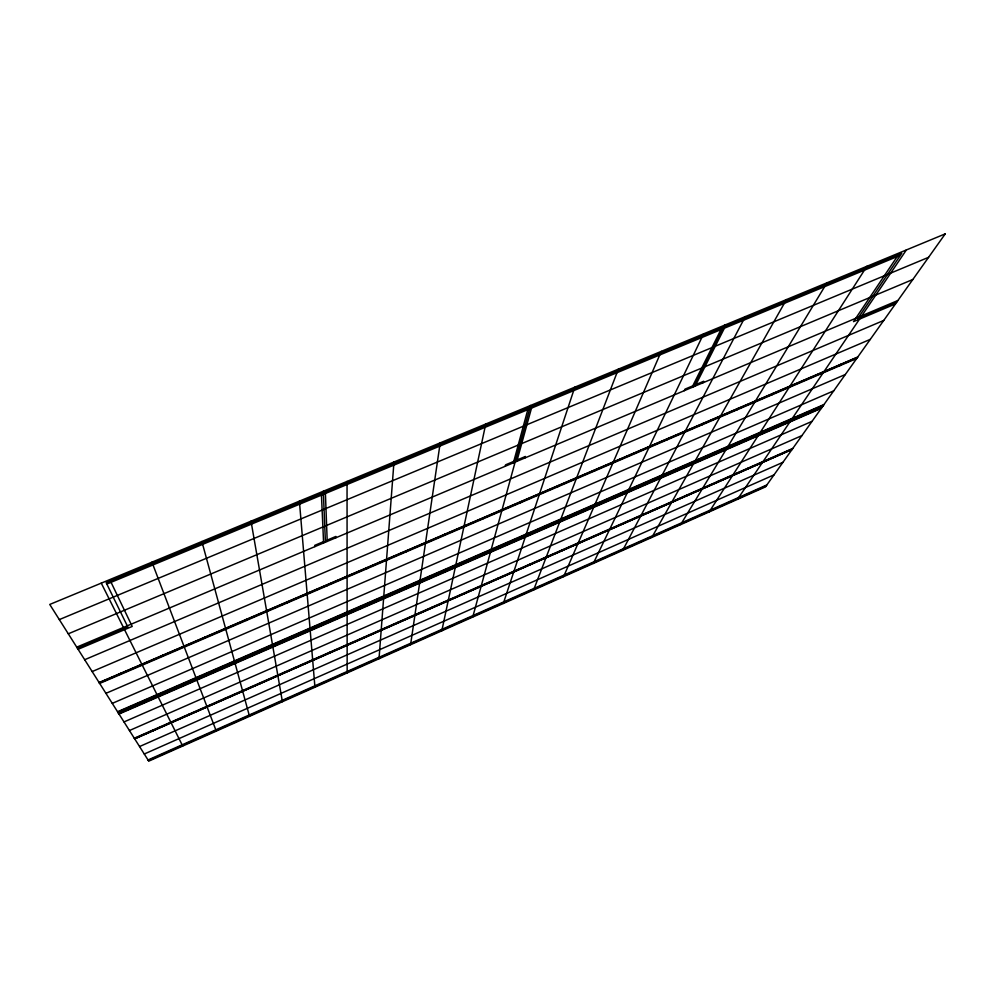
<?xml version="1.0" encoding="UTF-8"?>
<svg xmlns="http://www.w3.org/2000/svg" width="995" height="995" viewBox="0 0 995 995"><rect width="100%" height="100%" fill="white"/><g stroke="black" fill="none" stroke-linecap="round" stroke-linejoin="round"><path stroke-width="1.49" d="M364.207 637.87L364.232 637.036M366.869 568.742L366.906 567.623M379.02 658.752L393.97 462.003M398.062 622.969L398.162 622.111M406.022 551.926L406.147 550.782M410.574 644.723L440.2 442.874M431.544 608.231L431.706 607.348M444.678 535.335L444.889 534.153M441.805 630.83L485.734 424.032M464.677 593.642L464.889 592.734M482.861 518.942L483.16 517.736M505.211 466.282L505.584 464.839L513.793 461.381M513.395 462.824L527.81 409.642M472.712 617.087L530.596 405.462M516.803 461.381L531.504 408.112M524.962 457.936L525.385 456.481L517.201 459.939M497.438 579.214L497.724 578.282M520.572 502.761L520.945 501.517M503.308 603.48L574.799 387.167M529.862 564.949L530.198 563.991M557.809 486.766L558.257 485.51M533.606 590.01L618.355 369.145M561.939 550.82L562.337 549.849M594.6 470.983L595.122 469.69M563.605 576.677L661.289 351.372M593.667 536.852L594.127 535.857M630.929 455.387L631.526 454.068M593.294 563.468L703.602 333.86M684.261 390.687L685.033 389.12L692.769 385.861M691.985 387.428L720.94 329.631M625.071 523.034L625.581 522.014M666.824 439.977L667.496 438.633M693.59 386.756L724.534 325.203M695.182 386.072L724.397 328.188M702.868 382.839L703.676 381.259L695.978 384.505M622.696 550.397L745.305 316.609M656.14 509.353L656.7 508.321M702.283 424.753L703.03 423.385M651.812 537.449L786.436 299.582M686.886 495.808L687.508 494.764M737.332 409.716L738.141 408.323M680.642 524.626L826.969 282.816M717.32 482.413L717.98 481.344M771.946 394.853L772.829 393.435M709.186 511.928L866.943 266.262M747.432 469.155L748.14 468.073M806.161 380.165L807.107 378.734M898.51 254.633L853.523 321.634L895.488 303.898M737.469 499.353L906.37 249.956M777.232 456.033L778.003 454.926M839.967 365.65L840.974 364.195M148.044 759.969L766.871 484.926M148.404 760.553L766.162 485.921M144.275 754.011L774.023 474.864M134.3 738.24L792.816 448.409M134.512 738.564L792.418 448.969M134.623 738.738L792.219 449.255M134.723 738.899L792.02 449.529M139.561 746.548L782.928 462.327M129.437 730.541L801.92 435.599M124.002 721.935L812.044 421.345M117.547 711.736L823.984 404.53M117.796 712.121L823.537 405.176M118.044 712.507L823.089 405.811M118.293 712.893L822.629 406.445M118.529 713.278L822.181 407.079M118.778 713.664L821.733 407.714M119.014 714.049L821.285 408.348M112.273 703.378L833.711 390.848M105.93 693.341L845.327 374.506M99.102 682.533L857.765 356.994M99.239 682.757L857.503 357.367M99.388 682.98L857.242 357.727M99.674 683.441L856.732 358.461M92.162 671.563L870.302 339.357M84.674 659.722L883.747 320.427M76.739 647.16L897.9 300.502M77.423 648.23L127.82 626.937L106.179 582.722L901.768 253.277L857.665 318.686L896.694 302.206M78.095 649.3L132.211 626.44L110.42 580.968M323.537 541.653L314.806 545.335L314.88 546.616M327.168 540.123L335.875 536.442L335.9 537.748M68.307 633.803L912.825 279.495M59.327 619.599L928.584 257.319M106.838 584.065L900.438 255.255M120.519 673.341L121.042 674.262M152.596 730.181L152.981 730.865M101.266 583.132L182.719 746.051M162.931 655.133L163.354 656.103M188.863 714.223L189.174 714.932M151.961 562.15L216.288 731.114M204.796 637.173L205.119 638.168M224.733 698.44L224.969 699.174M201.873 541.491L249.521 716.338M246.113 619.45L246.35 620.47M260.192 682.831L260.367 683.59M251.014 521.156L282.406 701.711M286.896 601.95L287.033 603.007M295.254 667.396L295.366 668.18M299.395 501.132L314.942 687.246M321.46 495.149L323.599 542.947M323.313 491.244L325.415 542.175M327.156 584.674L327.206 585.769M329.942 652.135L329.967 652.944M325.415 493.508L327.218 541.417M347.044 481.418L347.155 672.918M945.25 233.862L765.466 486.903L148.777 761.138L49.75 604.45L945.25 233.862"/></g></svg>
